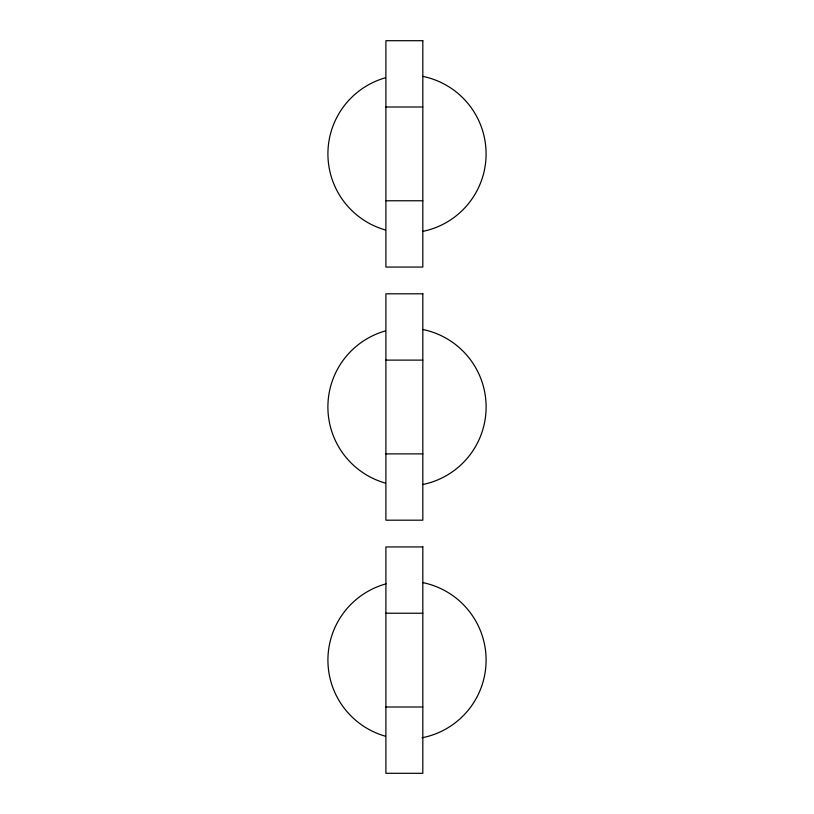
<?xml version="1.0" encoding="UTF-8"?>
<svg xmlns="http://www.w3.org/2000/svg" width="814" height="814" viewBox="0 0 814 814"><rect width="100%" height="100%" fill="white"/><g stroke="black" fill="none" stroke-linecap="round" stroke-linejoin="round"><path stroke-width="1.22" d="M385.907 107L422.822 107M385.907 200.763L422.822 200.763M385.907 360.114L422.822 360.114M385.907 453.886L422.822 453.886M385.907 613.237L422.822 613.237M385.907 707L422.822 707M422.629 76.343A79.1 79.1 0 0 1 422.629 231.42M385.236 229.924A79.1 79.1 0 0 1 385.236 77.839M422.629 329.456A79.1 79.1 0 0 1 422.629 484.544M385.236 483.048A79.1 79.1 0 0 1 385.236 330.952M423.005 582.651A79.1 79.1 0 0 1 421.998 737.779M385.215 736.151A79.1 79.1 0 0 1 386.07 583.841M422.822 40.7L385.907 40.7L385.907 267.063L422.822 267.063L422.822 40.7M422.822 293.813L385.907 293.813L385.907 520.187L422.822 520.187L422.822 293.813M422.822 546.937L385.907 546.937L385.907 773.3L422.822 773.3L422.822 546.937"/></g></svg>
